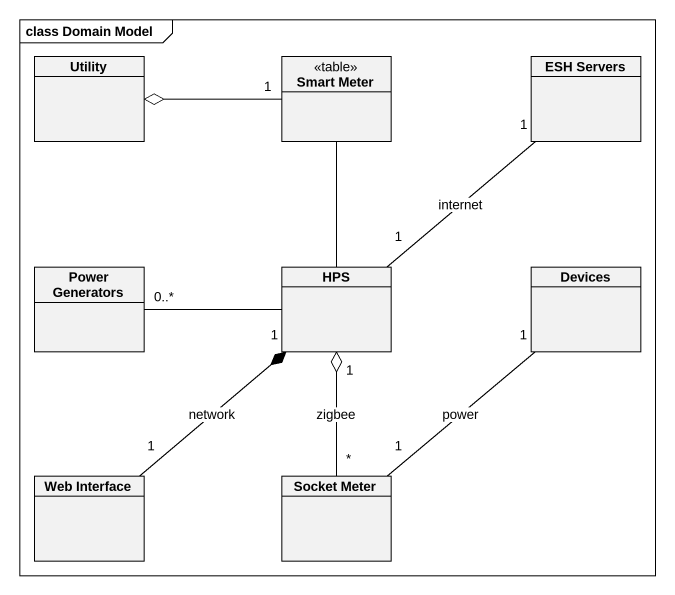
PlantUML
@startuml
mainframe class Domain Model
hide circle
hide empty members
class Utility
class "Smart Meter" as Smart_Meter <<table>>
class "ESH Servers" as ESH_Servers
class "Power Generators" as Power_Generators
class HPS
class Devices
class "Web Interface" as Web_Interface
class "Socket Meter" as Socket_Meter
Smart_Meter "1" -left-o Utility
HPS -up- Smart_Meter
HPS "1" -up- "1" ESH_Servers : internet
HPS -left- "0..*" Power_Generators
Web_Interface "1" -up-* "1" HPS : network
Socket_Meter "*" -up-o "1" HPS : zigbee
Socket_Meter "1" -up- "1" Devices : power
@enduml
